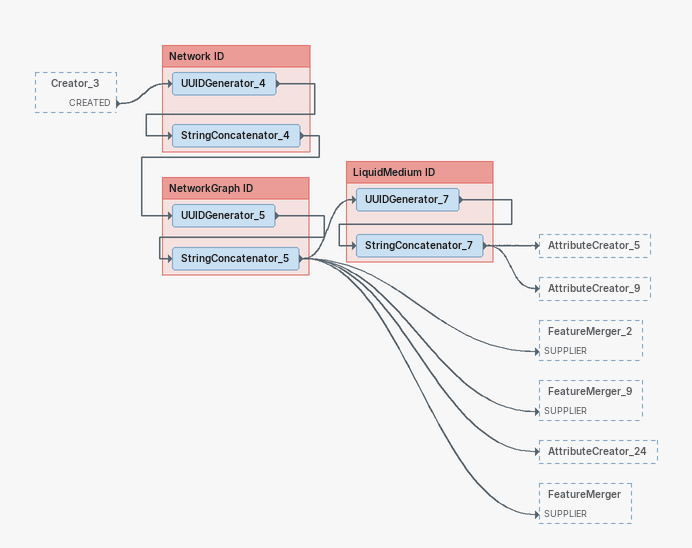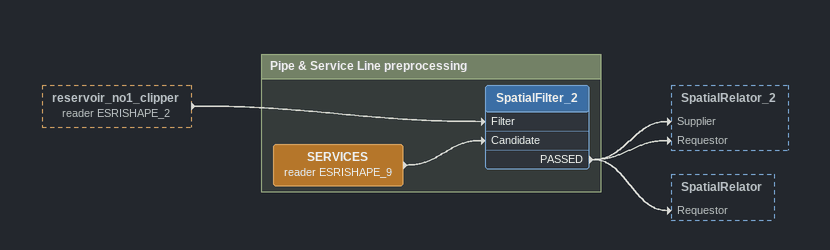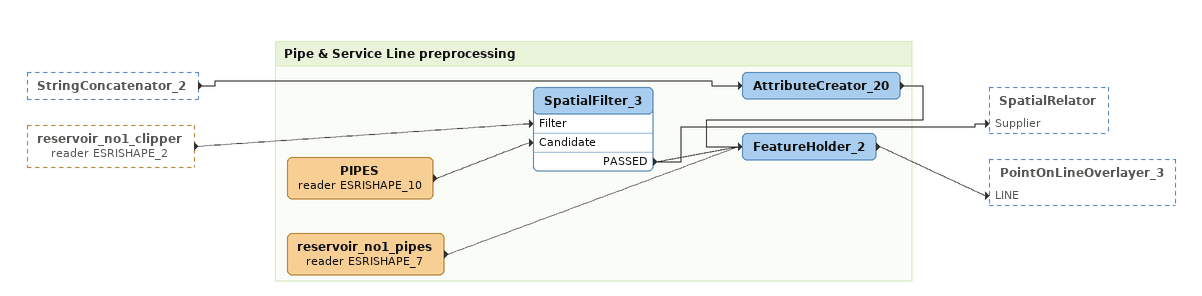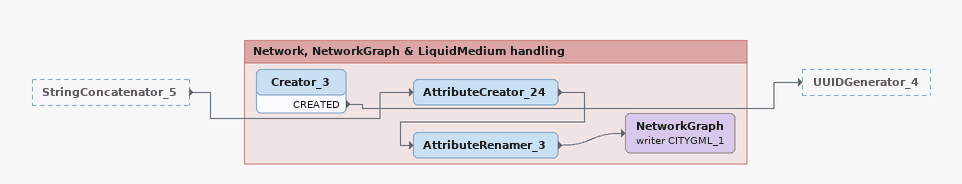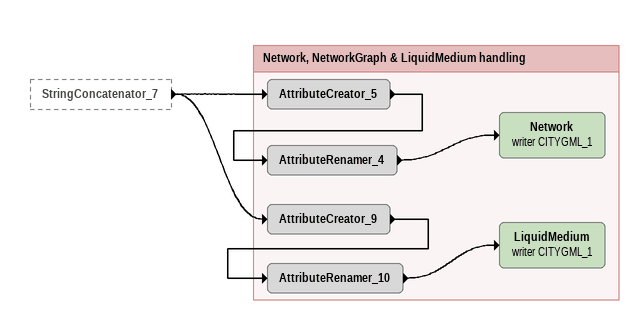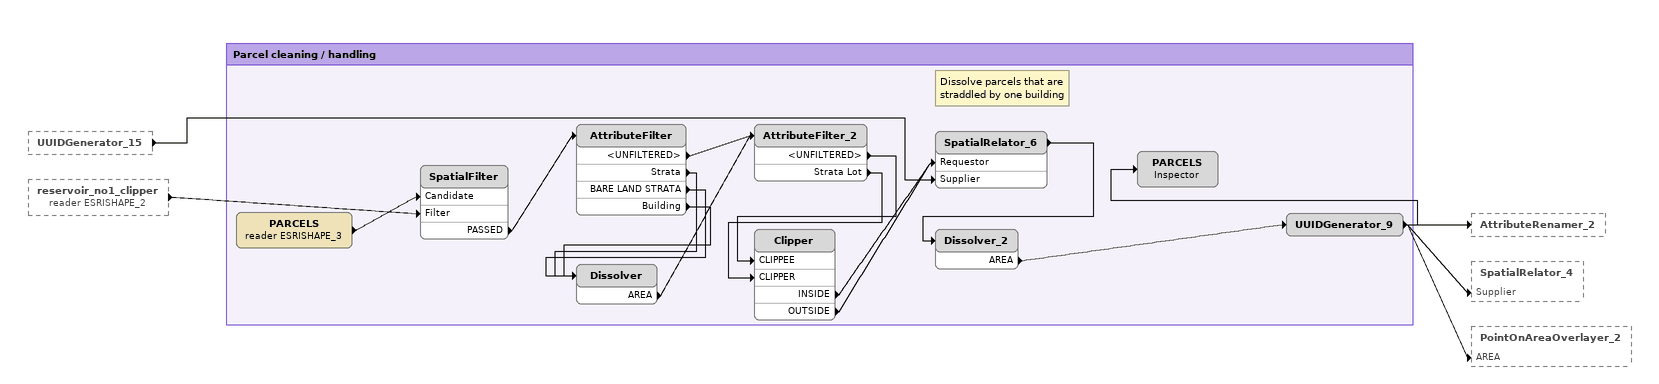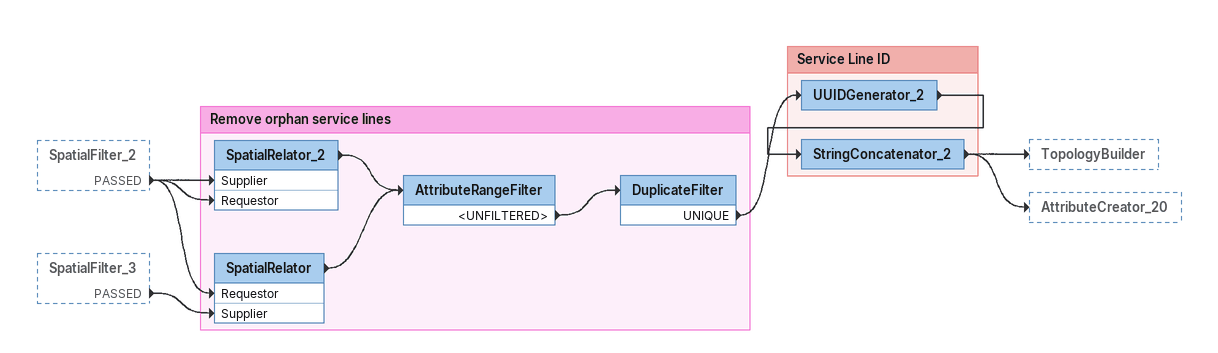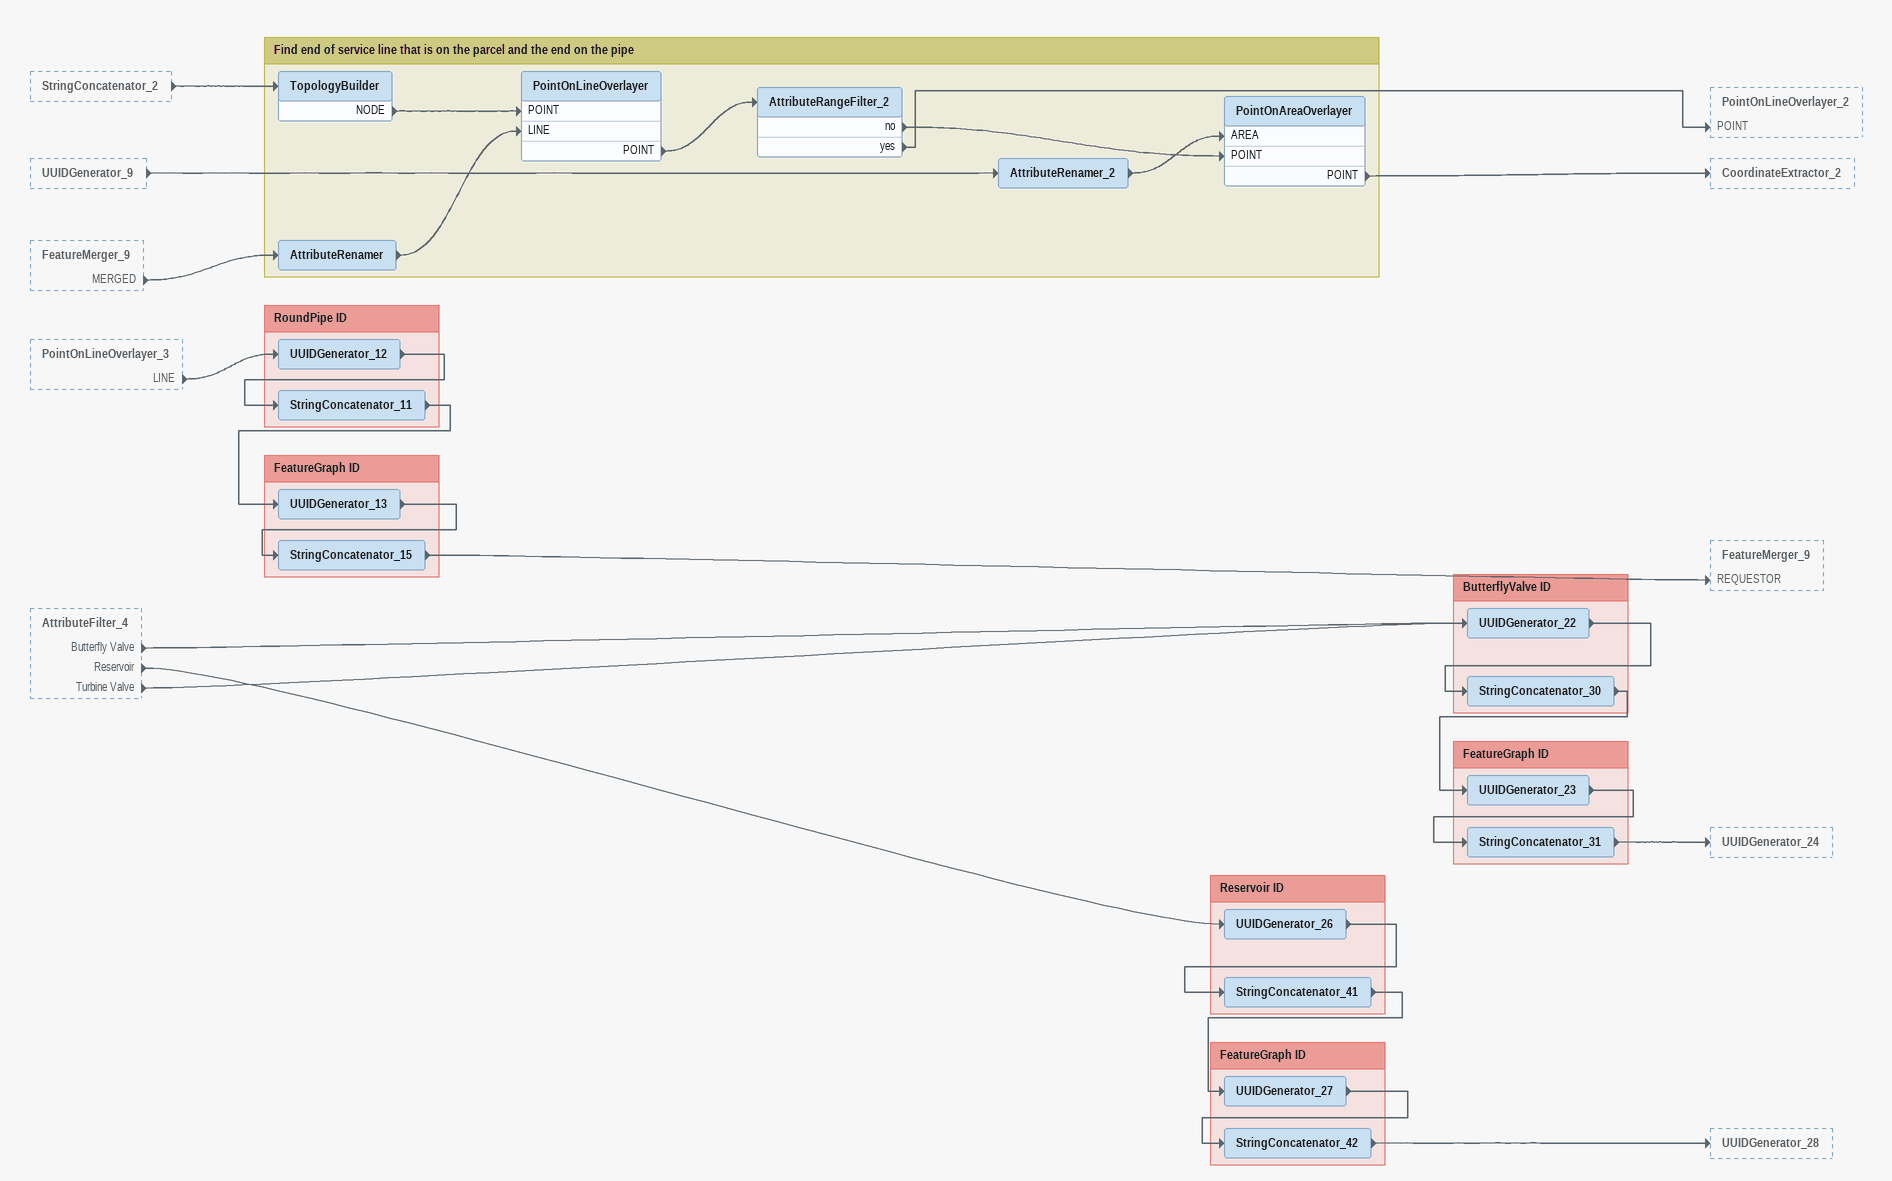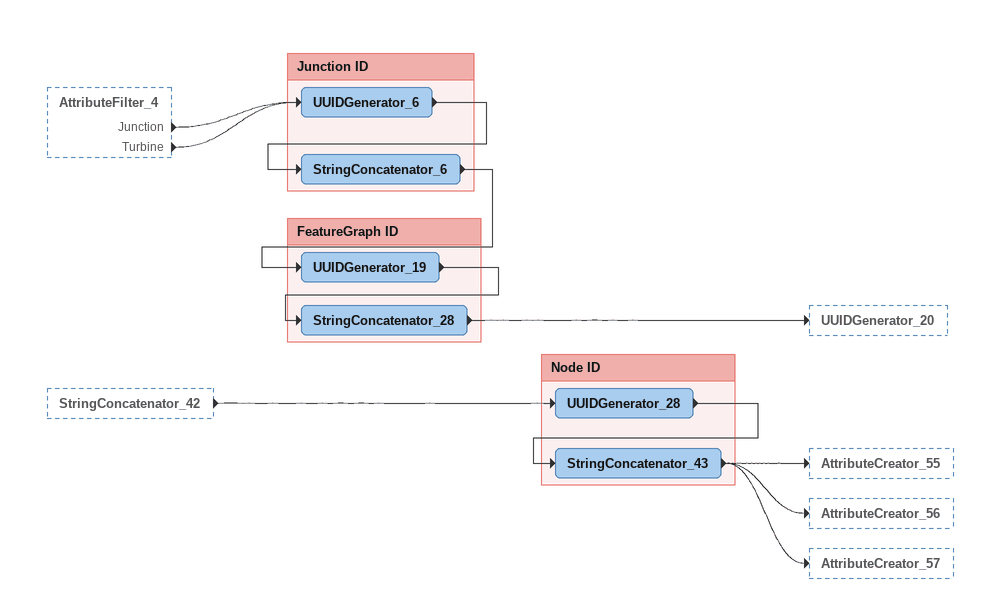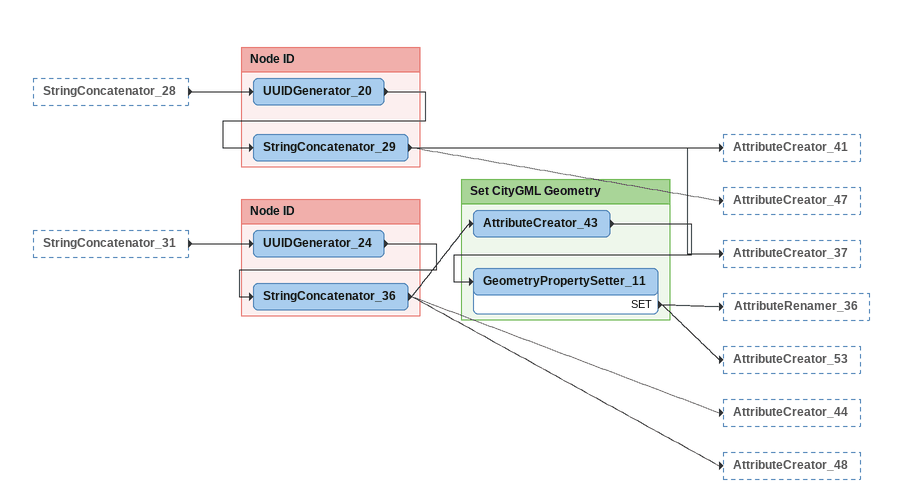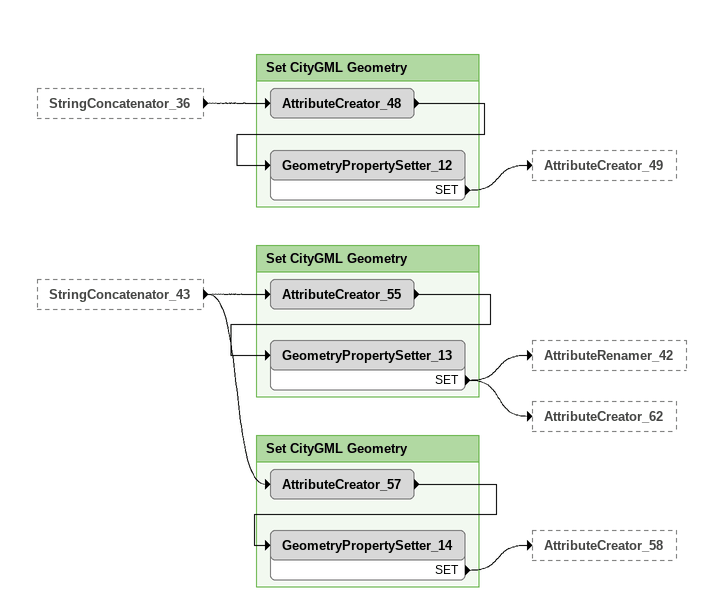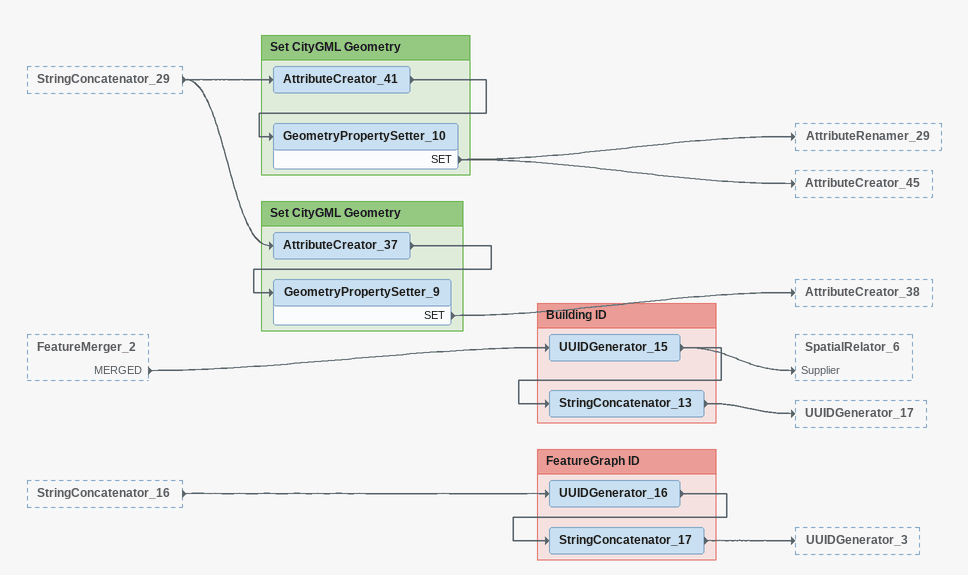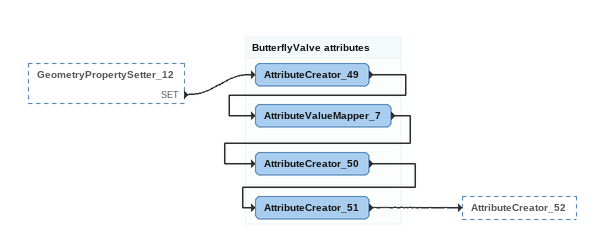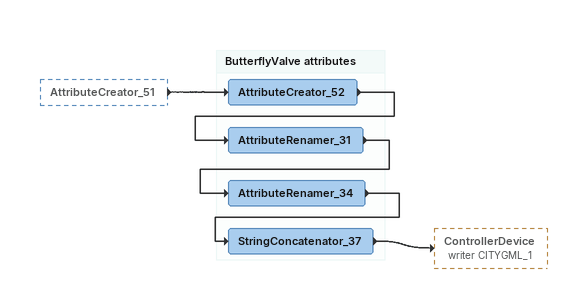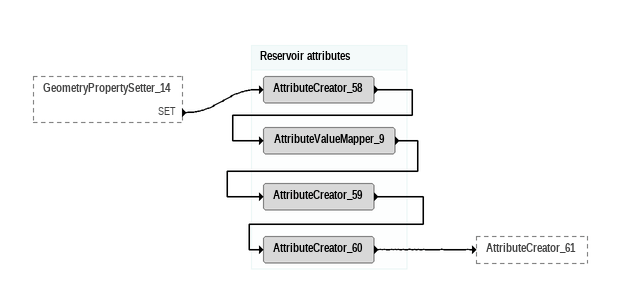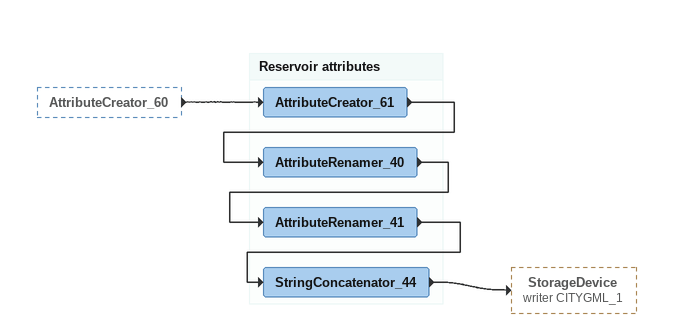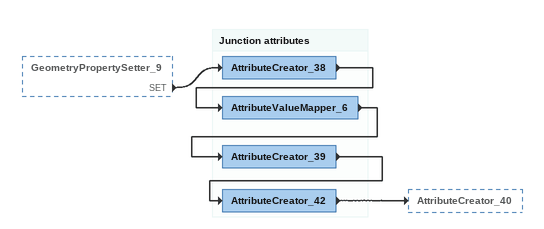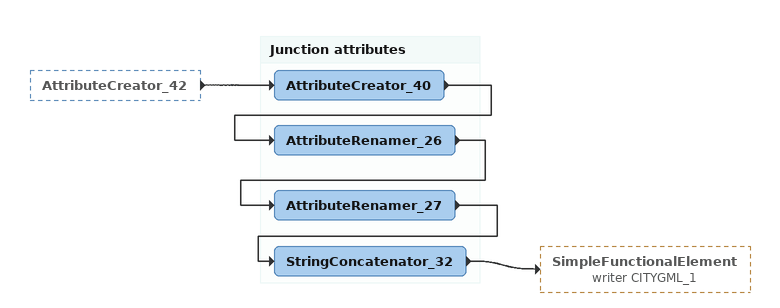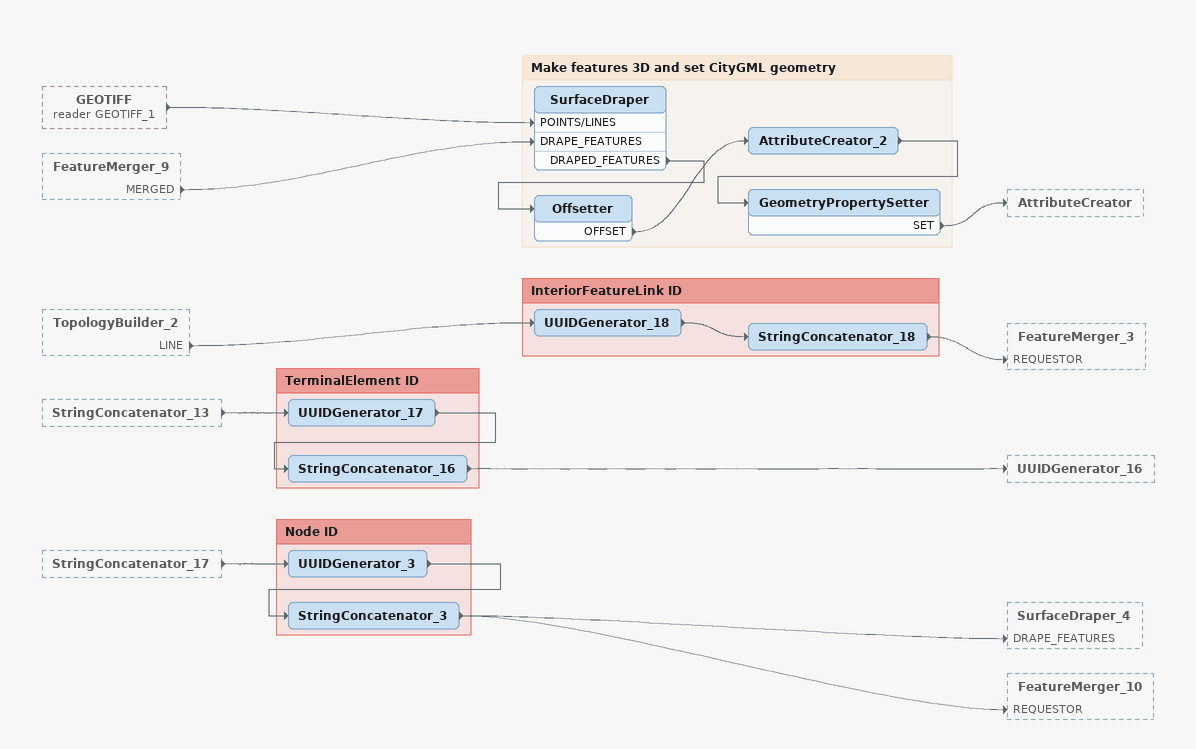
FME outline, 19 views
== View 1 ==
Creator_3 [outside]
    CREATED -> UUIDGenerator_4

Bookmark: Network ID
UUIDGenerator_4
    -> StringConcatenator_4
StringConcatenator_4
    -> UUIDGenerator_5

Bookmark: NetworkGraph ID
UUIDGenerator_5
    -> StringConcatenator_5
StringConcatenator_5
    -> UUIDGenerator_7
    -> FeatureMerger_2 [SUPPLIER]
    -> FeatureMerger_9 [SUPPLIER]
    -> AttributeCreator_24
    -> FeatureMerger [SUPPLIER]

Bookmark: LiquidMedium ID
UUIDGenerator_7
    -> StringConcatenator_7
StringConcatenator_7
    -> AttributeCreator_5
    -> AttributeCreator_9

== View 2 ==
reservoir_no1_clipper (reader ESRISHAPE_2) [outside]
    -> SpatialFilter_2 [Filter]

Bookmark: Pipe & Service Line preprocessing
SERVICES (reader ESRISHAPE_9)
    -> SpatialFilter_2 [Candidate]
SpatialFilter_2
    PASSED -> SpatialRelator_2 [Supplier]
    PASSED -> SpatialRelator_2 [Requestor]
    PASSED -> SpatialRelator [Requestor]

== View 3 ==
StringConcatenator_2 [outside]
    -> AttributeCreator_20
reservoir_no1_clipper (reader ESRISHAPE_2) [outside]
    -> SpatialFilter_3 [Filter]

Bookmark: Pipe & Service Line preprocessing
PIPES (reader ESRISHAPE_10)
    -> SpatialFilter_3 [Candidate]
SpatialFilter_3
    PASSED -> FeatureHolder_2
    PASSED -> SpatialRelator [Supplier]
AttributeCreator_20
    -> FeatureHolder_2
reservoir_no1_pipes (reader ESRISHAPE_7)
    -> FeatureHolder_2
FeatureHolder_2
    -> PointOnLineOverlayer_3 [LINE]

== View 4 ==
StringConcatenator_5 [outside]
    -> AttributeCreator_24

Bookmark: Network, NetworkGraph & LiquidMedium handling
Creator_3
    CREATED -> UUIDGenerator_4
AttributeCreator_24
    -> AttributeRenamer_3
AttributeRenamer_3
    -> NetworkGraph (writer CITYGML_1)
NetworkGraph (writer CITYGML_1)

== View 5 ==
StringConcatenator_7 [outside]
    -> AttributeCreator_5
    -> AttributeCreator_9

Bookmark: Network, NetworkGraph & LiquidMedium handling
AttributeCreator_5
    -> AttributeRenamer_4
AttributeRenamer_4
    -> Network (writer CITYGML_1)
Network (writer CITYGML_1)
AttributeCreator_9
    -> AttributeRenamer_10
AttributeRenamer_10
    -> LiquidMedium (writer CITYGML_1)
LiquidMedium (writer CITYGML_1)

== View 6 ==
UUIDGenerator_15 [outside]
    -> SpatialRelator_6 [Supplier]
reservoir_no1_clipper (reader ESRISHAPE_2) [outside]
    -> SpatialFilter [Filter]

Bookmark: Parcel cleaning / handling
PARCELS (reader ESRISHAPE_3)
    -> SpatialFilter [Candidate]
SpatialFilter
    PASSED -> AttributeFilter
AttributeFilter
    <UNFILTERED> -> AttributeFilter_2
    Strata -> Dissolver
    BARE LAND STRATA -> Dissolver
    Building -> Dissolver
Dissolver
    AREA -> AttributeFilter_2
AttributeFilter_2
    <UNFILTERED> -> Clipper [CLIPPEE]
    Strata Lot -> Clipper [CLIPPER]
Clipper
    INSIDE -> SpatialRelator_6 [Requestor]
    OUTSIDE -> SpatialRelator_6 [Requestor]
Note: Dissolve parcels that are / straddled by one building
SpatialRelator_6
    -> Dissolver_2
Dissolver_2
    AREA -> UUIDGenerator_9
UUIDGenerator_9
    -> AttributeRenamer_2
    -> SpatialRelator_4 [Supplier]
    -> PointOnAreaOverlayer_2 [AREA]
    -> PARCELS
PARCELS: Inspector

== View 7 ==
SpatialFilter_2 [outside]
    PASSED -> SpatialRelator_2 [Supplier]
    PASSED -> SpatialRelator_2 [Requestor]
    PASSED -> SpatialRelator [Requestor]
SpatialFilter_3 [outside]
    PASSED -> SpatialRelator [Supplier]

Bookmark: Remove orphan service lines
SpatialRelator_2
    -> AttributeRangeFilter
SpatialRelator
    -> AttributeRangeFilter
AttributeRangeFilter
    <UNFILTERED> -> DuplicateFilter
DuplicateFilter
    UNIQUE -> UUIDGenerator_2

Bookmark: Service Line ID
UUIDGenerator_2
    -> StringConcatenator_2
StringConcatenator_2
    -> TopologyBuilder
    -> AttributeCreator_20

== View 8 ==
StringConcatenator_2 [outside]
    -> TopologyBuilder
UUIDGenerator_9 [outside]
    -> AttributeRenamer_2
FeatureMerger_9 [outside]
    MERGED -> AttributeRenamer
PointOnLineOverlayer_3 [outside]
    LINE -> UUIDGenerator_12
AttributeFilter_4 [outside]
    Butterfly Valve -> UUIDGenerator_22
    Reservoir -> UUIDGenerator_26
    Turbine Valve -> UUIDGenerator_22

Bookmark: Find end of service line that is on the parcel and the end on the pipe
TopologyBuilder
    NODE -> PointOnLineOverlayer [POINT]
AttributeRenamer
    -> PointOnLineOverlayer [LINE]
PointOnLineOverlayer
    POINT -> AttributeRangeFilter_2
AttributeRangeFilter_2
    no -> PointOnAreaOverlayer [POINT]
    yes -> PointOnLineOverlayer_2 [POINT]
AttributeRenamer_2
    -> PointOnAreaOverlayer [AREA]
PointOnAreaOverlayer
    POINT -> CoordinateExtractor_2

Bookmark: RoundPipe ID
UUIDGenerator_12
    -> StringConcatenator_11
StringConcatenator_11
    -> UUIDGenerator_13

Bookmark: FeatureGraph ID
UUIDGenerator_13
    -> StringConcatenator_15
StringConcatenator_15
    -> FeatureMerger_9 [REQUESTOR]

Bookmark: ButterflyValve ID
UUIDGenerator_22
    -> StringConcatenator_30
StringConcatenator_30
    -> UUIDGenerator_23

Bookmark: FeatureGraph ID
UUIDGenerator_23
    -> StringConcatenator_31
StringConcatenator_31
    -> UUIDGenerator_24

Bookmark: Reservoir ID
UUIDGenerator_26
    -> StringConcatenator_41
StringConcatenator_41
    -> UUIDGenerator_27

Bookmark: FeatureGraph ID
UUIDGenerator_27
    -> StringConcatenator_42
StringConcatenator_42
    -> UUIDGenerator_28

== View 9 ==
AttributeFilter_4 [outside]
    Junction -> UUIDGenerator_6
    Turbine -> UUIDGenerator_6
StringConcatenator_42 [outside]
    -> UUIDGenerator_28

Bookmark: Junction ID
UUIDGenerator_6
    -> StringConcatenator_6
StringConcatenator_6
    -> UUIDGenerator_19

Bookmark: FeatureGraph ID
UUIDGenerator_19
    -> StringConcatenator_28
StringConcatenator_28
    -> UUIDGenerator_20

Bookmark: Node ID
UUIDGenerator_28
    -> StringConcatenator_43
StringConcatenator_43
    -> AttributeCreator_55
    -> AttributeCreator_56
    -> AttributeCreator_57

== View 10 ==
StringConcatenator_28 [outside]
    -> UUIDGenerator_20
StringConcatenator_31 [outside]
    -> UUIDGenerator_24

Bookmark: Node ID
UUIDGenerator_20
    -> StringConcatenator_29
StringConcatenator_29
    -> AttributeCreator_41
    -> AttributeCreator_47
    -> AttributeCreator_37

Bookmark: Node ID
UUIDGenerator_24
    -> StringConcatenator_36
StringConcatenator_36
    -> AttributeCreator_43
    -> AttributeCreator_44
    -> AttributeCreator_48

Bookmark: Set CityGML Geometry
AttributeCreator_43
    -> GeometryPropertySetter_11
GeometryPropertySetter_11
    SET -> AttributeRenamer_36
    SET -> AttributeCreator_53

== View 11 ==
StringConcatenator_36 [outside]
    -> AttributeCreator_48
StringConcatenator_43 [outside]
    -> AttributeCreator_55
    -> AttributeCreator_57

Bookmark: Set CityGML Geometry
AttributeCreator_48
    -> GeometryPropertySetter_12
GeometryPropertySetter_12
    SET -> AttributeCreator_49

Bookmark: Set CityGML Geometry
AttributeCreator_55
    -> GeometryPropertySetter_13
GeometryPropertySetter_13
    SET -> AttributeRenamer_42
    SET -> AttributeCreator_62

Bookmark: Set CityGML Geometry
AttributeCreator_57
    -> GeometryPropertySetter_14
GeometryPropertySetter_14
    SET -> AttributeCreator_58

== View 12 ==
StringConcatenator_29 [outside]
    -> AttributeCreator_41
    -> AttributeCreator_37
FeatureMerger_2 [outside]
    MERGED -> UUIDGenerator_15
StringConcatenator_16 [outside]
    -> UUIDGenerator_16

Bookmark: Set CityGML Geometry
AttributeCreator_41
    -> GeometryPropertySetter_10
GeometryPropertySetter_10
    SET -> AttributeRenamer_29
    SET -> AttributeCreator_45

Bookmark: Set CityGML Geometry
AttributeCreator_37
    -> GeometryPropertySetter_9
GeometryPropertySetter_9
    SET -> AttributeCreator_38

Bookmark: Building ID
UUIDGenerator_15
    -> StringConcatenator_13
    -> SpatialRelator_6 [Supplier]
StringConcatenator_13
    -> UUIDGenerator_17

Bookmark: FeatureGraph ID
UUIDGenerator_16
    -> StringConcatenator_17
StringConcatenator_17
    -> UUIDGenerator_3

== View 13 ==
GeometryPropertySetter_12 [outside]
    SET -> AttributeCreator_49

Bookmark: ButterflyValve attributes
AttributeCreator_49
    -> AttributeValueMapper_7
AttributeValueMapper_7
    -> AttributeCreator_50
AttributeCreator_50
    -> AttributeCreator_51
AttributeCreator_51
    -> AttributeCreator_52

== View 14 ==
AttributeCreator_51 [outside]
    -> AttributeCreator_52

Bookmark: ButterflyValve attributes
AttributeCreator_52
    -> AttributeRenamer_31
AttributeRenamer_31
    -> AttributeRenamer_34
AttributeRenamer_34
    -> StringConcatenator_37
StringConcatenator_37
    -> ControllerDevice (writer CITYGML_1)

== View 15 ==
GeometryPropertySetter_14 [outside]
    SET -> AttributeCreator_58

Bookmark: Reservoir attributes
AttributeCreator_58
    -> AttributeValueMapper_9
AttributeValueMapper_9
    -> AttributeCreator_59
AttributeCreator_59
    -> AttributeCreator_60
AttributeCreator_60
    -> AttributeCreator_61

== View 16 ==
AttributeCreator_60 [outside]
    -> AttributeCreator_61

Bookmark: Reservoir attributes
AttributeCreator_61
    -> AttributeRenamer_40
AttributeRenamer_40
    -> AttributeRenamer_41
AttributeRenamer_41
    -> StringConcatenator_44
StringConcatenator_44
    -> StorageDevice (writer CITYGML_1)

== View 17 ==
GeometryPropertySetter_9 [outside]
    SET -> AttributeCreator_38

Bookmark: Junction attributes
AttributeCreator_38
    -> AttributeValueMapper_6
AttributeValueMapper_6
    -> AttributeCreator_39
AttributeCreator_39
    -> AttributeCreator_42
AttributeCreator_42
    -> AttributeCreator_40

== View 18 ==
AttributeCreator_42 [outside]
    -> AttributeCreator_40

Bookmark: Junction attributes
AttributeCreator_40
    -> AttributeRenamer_26
AttributeRenamer_26
    -> AttributeRenamer_27
AttributeRenamer_27
    -> StringConcatenator_32
StringConcatenator_32
    -> SimpleFunctionalElement (writer CITYGML_1)

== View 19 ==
GEOTIFF (reader GEOTIFF_1) [outside]
    -> SurfaceDraper [POINTS/LINES]
FeatureMerger_9 [outside]
    MERGED -> SurfaceDraper [DRAPE_FEATURES]
TopologyBuilder_2 [outside]
    LINE -> UUIDGenerator_18
StringConcatenator_13 [outside]
    -> UUIDGenerator_17
StringConcatenator_17 [outside]
    -> UUIDGenerator_3

Bookmark: InteriorFeatureLink ID
UUIDGenerator_18
    -> StringConcatenator_18
StringConcatenator_18
    -> FeatureMerger_3 [REQUESTOR]

Bookmark: Make features 3D and set CityGML geometry
SurfaceDraper
    DRAPED_FEATURES -> Offsetter
Offsetter
    OFFSET -> AttributeCreator_2
AttributeCreator_2
    -> GeometryPropertySetter
GeometryPropertySetter
    SET -> AttributeCreator

Bookmark: TerminalElement ID
UUIDGenerator_17
    -> StringConcatenator_16
StringConcatenator_16
    -> UUIDGenerator_16

Bookmark: Node ID
UUIDGenerator_3
    -> StringConcatenator_3
StringConcatenator_3
    -> SurfaceDraper_4 [DRAPE_FEATURES]
    -> FeatureMerger_10 [REQUESTOR]
